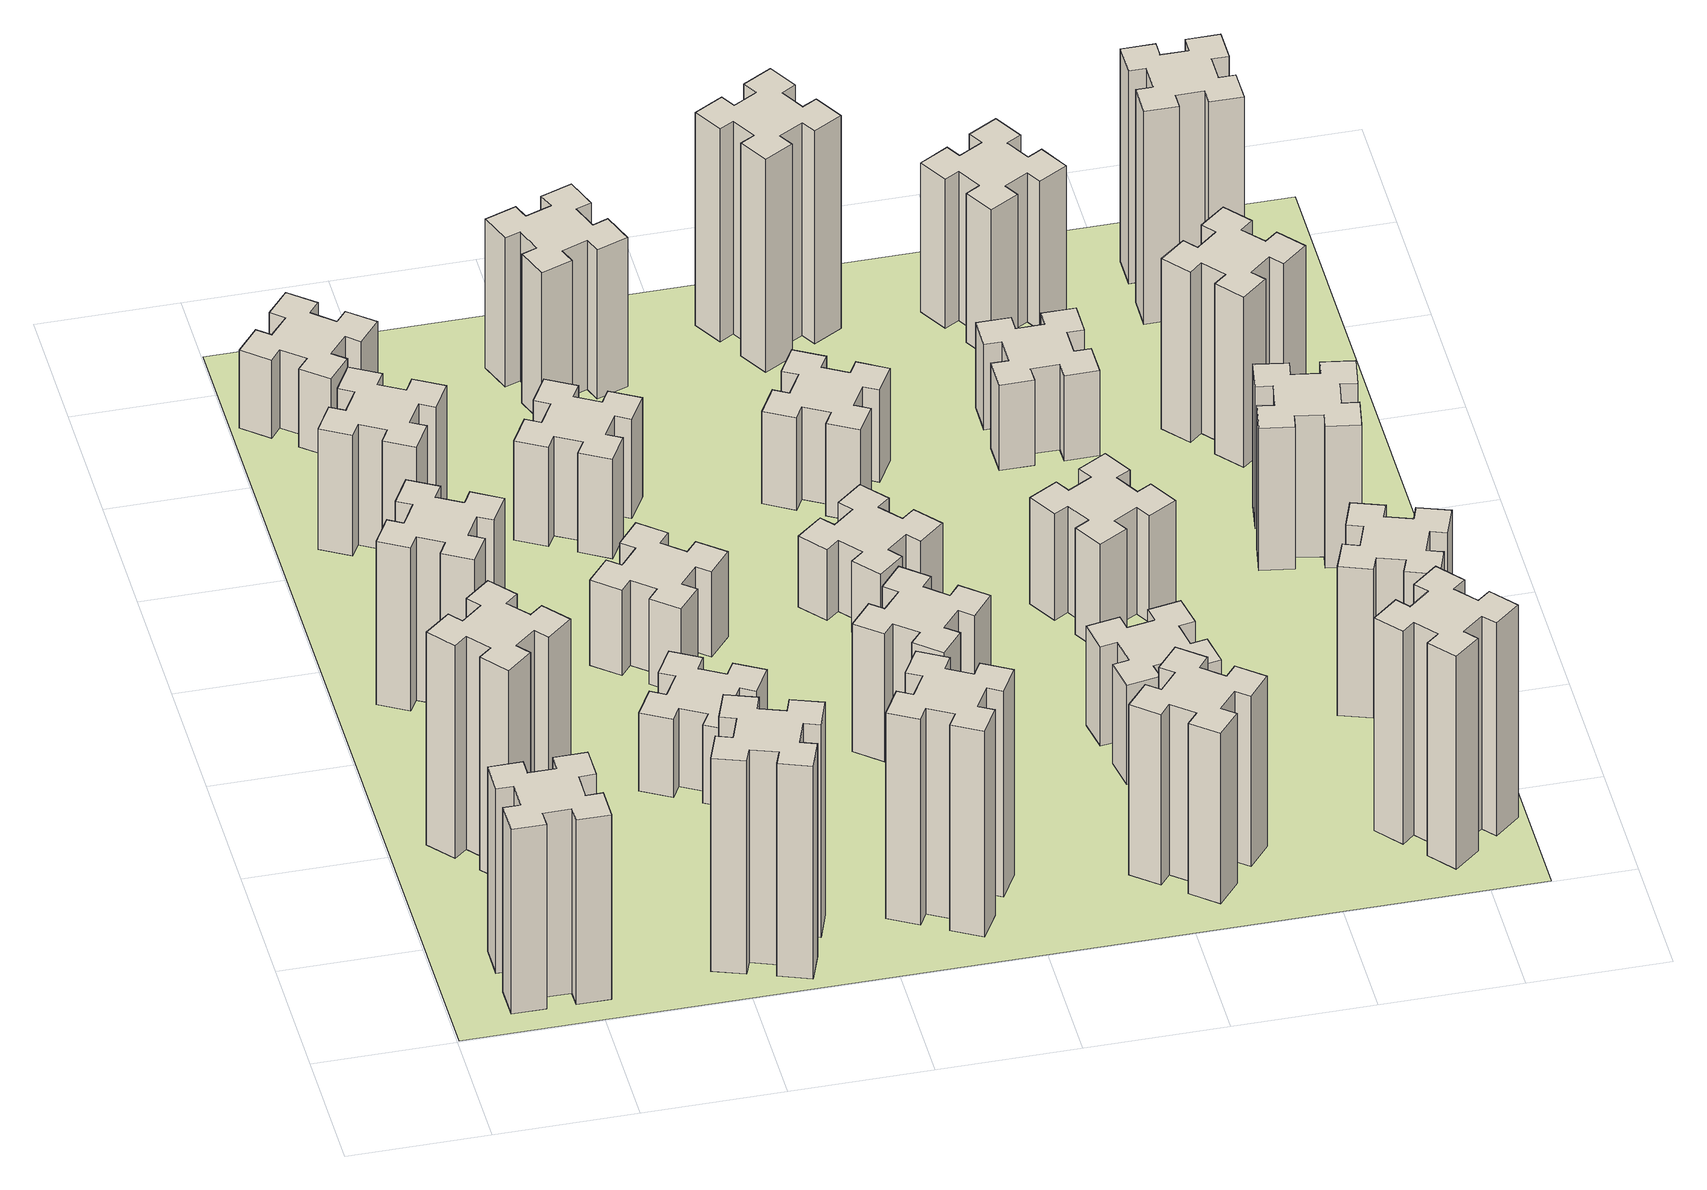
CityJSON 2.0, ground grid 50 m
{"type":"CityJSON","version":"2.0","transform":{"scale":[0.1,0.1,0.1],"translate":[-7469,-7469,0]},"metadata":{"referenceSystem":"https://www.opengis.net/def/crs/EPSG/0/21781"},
"CityObjects":{
"building1":{"type":"Building","attributes":{"class":"1000","function":"1000","usage":"1000","yearOfConstruction":2016,"roofType":"1000","measuredHeight":78,"storeysAboveGround":30,"storeysBelowGround":0},"geometry":[{"type":"Solid","lod":"1","boundaries":[[[[0,1,2,3,4,5,6,7,8,9,10,11,12,13,14,15,16,17,18,19]],[[17,16,20,21]],[[16,15,22,20]],[[15,14,23,22]],[[14,13,24,23]],[[13,12,25,24]],[[12,11,26,25]],[[11,10,27,26]],[[10,9,28,27]],[[9,8,29,28]],[[8,7,30,29]],[[7,6,31,30]],[[6,5,32,31]],[[5,4,33,32]],[[4,3,34,33]],[[3,2,35,34]],[[2,1,36,35]],[[1,0,37,36]],[[0,19,38,37]],[[19,18,39,38]],[[18,17,21,39]],[[24,25,26,27,28,29,30,31,32,33,34,35,36,37,38,39,21,20,22,23]]]]}]},
"building2":{"type":"Building","attributes":{"class":"1000","function":"1000","usage":"1000","yearOfConstruction":2016,"roofType":"1000","measuredHeight":90,"storeysAboveGround":30,"storeysBelowGround":0},"geometry":[{"type":"Solid","lod":"1","boundaries":[[[[40,41,42,43,44,45,46,47,48,49,50,51,52,53,54,55,56,57,58,59]],[[57,56,60,61]],[[56,55,62,60]],[[55,54,63,62]],[[54,53,64,63]],[[53,52,65,64]],[[52,51,66,65]],[[51,50,67,66]],[[50,49,68,67]],[[49,48,69,68]],[[48,47,70,69]],[[47,46,71,70]],[[46,45,72,71]],[[45,44,73,72]],[[44,43,74,73]],[[43,42,75,74]],[[42,41,76,75]],[[41,40,77,76]],[[40,59,78,77]],[[59,58,79,78]],[[58,57,61,79]],[[64,65,66,67,68,69,70,71,72,73,74,75,76,77,78,79,61,60,62,63]]]]}]},
"building3":{"type":"Building","attributes":{"class":"1000","function":"1000","usage":"1000","yearOfConstruction":2016,"roofType":"1000","measuredHeight":69,"storeysAboveGround":30,"storeysBelowGround":0},"geometry":[{"type":"Solid","lod":"1","boundaries":[[[[80,81,82,83,84,85,86,87,88,89,90,91,92,93,94,95,96,97,98,99]],[[97,96,100,101]],[[96,95,102,100]],[[95,94,103,102]],[[94,93,104,103]],[[93,92,105,104]],[[92,91,106,105]],[[91,90,107,106]],[[90,89,108,107]],[[89,88,109,108]],[[88,87,110,109]],[[87,86,111,110]],[[86,85,112,111]],[[85,84,113,112]],[[84,83,114,113]],[[83,82,115,114]],[[82,81,116,115]],[[81,80,117,116]],[[80,99,118,117]],[[99,98,119,118]],[[98,97,101,119]],[[104,105,106,107,108,109,110,111,112,113,114,115,116,117,118,119,101,100,102,103]]]]}]},
"building4":{"type":"Building","attributes":{"class":"1000","function":"1000","usage":"1000","yearOfConstruction":2016,"roofType":"1000","measuredHeight":51,"storeysAboveGround":30,"storeysBelowGround":0},"geometry":[{"type":"Solid","lod":"1","boundaries":[[[[120,121,122,123,124,125,126,127,128,129,130,131,132,133,134,135,136,137,138,139]],[[137,136,140,141]],[[136,135,142,140]],[[135,134,143,142]],[[134,133,144,143]],[[133,132,145,144]],[[132,131,146,145]],[[131,130,147,146]],[[130,129,148,147]],[[129,128,149,148]],[[128,127,150,149]],[[127,126,151,150]],[[126,125,152,151]],[[125,124,153,152]],[[124,123,154,153]],[[123,122,155,154]],[[122,121,156,155]],[[121,120,157,156]],[[120,139,158,157]],[[139,138,159,158]],[[138,137,141,159]],[[144,145,146,147,148,149,150,151,152,153,154,155,156,157,158,159,141,140,142,143]]]]}]},
"building5":{"type":"Building","attributes":{"class":"1000","function":"1000","usage":"1000","yearOfConstruction":2016,"roofType":"1000","measuredHeight":90,"storeysAboveGround":30,"storeysBelowGround":0},"geometry":[{"type":"Solid","lod":"1","boundaries":[[[[160,161,162,163,164,165,166,167,168,169,170,171,172,173,174,175,176,177,178,179]],[[177,176,180,181]],[[176,175,182,180]],[[175,174,183,182]],[[174,173,184,183]],[[173,172,185,184]],[[172,171,186,185]],[[171,170,187,186]],[[170,169,188,187]],[[169,168,189,188]],[[168,167,190,189]],[[167,166,191,190]],[[166,165,192,191]],[[165,164,193,192]],[[164,163,194,193]],[[163,162,195,194]],[[162,161,196,195]],[[161,160,197,196]],[[160,179,198,197]],[[179,178,199,198]],[[178,177,181,199]],[[184,185,186,187,188,189,190,191,192,193,194,195,196,197,198,199,181,180,182,183]]]]}]},
"building6":{"type":"Building","attributes":{"class":"1000","function":"1000","usage":"1000","yearOfConstruction":2016,"roofType":"1000","measuredHeight":33,"storeysAboveGround":30,"storeysBelowGround":0},"geometry":[{"type":"Solid","lod":"1","boundaries":[[[[200,201,202,203,204,205,206,207,208,209,210,211,212,213,214,215,216,217,218,219]],[[217,216,220,221]],[[216,215,222,220]],[[215,214,223,222]],[[214,213,224,223]],[[213,212,225,224]],[[212,211,226,225]],[[211,210,227,226]],[[210,209,228,227]],[[209,208,229,228]],[[208,207,230,229]],[[207,206,231,230]],[[206,205,232,231]],[[205,204,233,232]],[[204,203,234,233]],[[203,202,235,234]],[[202,201,236,235]],[[201,200,237,236]],[[200,219,238,237]],[[219,218,239,238]],[[218,217,221,239]],[[224,225,226,227,228,229,230,231,232,233,234,235,236,237,238,239,221,220,222,223]]]]}]},
"building7":{"type":"Building","attributes":{"class":"1000","function":"1000","usage":"1000","yearOfConstruction":2016,"roofType":"1000","measuredHeight":33,"storeysAboveGround":30,"storeysBelowGround":0},"geometry":[{"type":"Solid","lod":"1","boundaries":[[[[240,241,242,243,244,245,246,247,248,249,250,251,252,253,254,255,256,257,258,259]],[[257,256,260,261]],[[256,255,262,260]],[[255,254,263,262]],[[254,253,264,263]],[[253,252,265,264]],[[252,251,266,265]],[[251,250,267,266]],[[250,249,268,267]],[[249,248,269,268]],[[248,247,270,269]],[[247,246,271,270]],[[246,245,272,271]],[[245,244,273,272]],[[244,243,274,273]],[[243,242,275,274]],[[242,241,276,275]],[[241,240,277,276]],[[240,259,278,277]],[[259,258,279,278]],[[258,257,261,279]],[[264,265,266,267,268,269,270,271,272,273,274,275,276,277,278,279,261,260,262,263]]]]}]},
"building8":{"type":"Building","attributes":{"class":"1000","function":"1000","usage":"1000","yearOfConstruction":2016,"roofType":"1000","measuredHeight":36,"storeysAboveGround":30,"storeysBelowGround":0},"geometry":[{"type":"Solid","lod":"1","boundaries":[[[[280,281,282,283,284,285,286,287,288,289,290,291,292,293,294,295,296,297,298,299]],[[297,296,300,301]],[[296,295,302,300]],[[295,294,303,302]],[[294,293,304,303]],[[293,292,305,304]],[[292,291,306,305]],[[291,290,307,306]],[[290,289,308,307]],[[289,288,309,308]],[[288,287,310,309]],[[287,286,311,310]],[[286,285,312,311]],[[285,284,313,312]],[[284,283,314,313]],[[283,282,315,314]],[[282,281,316,315]],[[281,280,317,316]],[[280,299,318,317]],[[299,298,319,318]],[[298,297,301,319]],[[304,305,306,307,308,309,310,311,312,313,314,315,316,317,318,319,301,300,302,303]]]]}]},
"building9":{"type":"Building","attributes":{"class":"1000","function":"1000","usage":"1000","yearOfConstruction":2016,"roofType":"1000","measuredHeight":42,"storeysAboveGround":30,"storeysBelowGround":0},"geometry":[{"type":"Solid","lod":"1","boundaries":[[[[320,321,322,323,324,325,326,327,328,329,330,331,332,333,334,335,336,337,338,339]],[[337,336,340,341]],[[336,335,342,340]],[[335,334,343,342]],[[334,333,344,343]],[[333,332,345,344]],[[332,331,346,345]],[[331,330,347,346]],[[330,329,348,347]],[[329,328,349,348]],[[328,327,350,349]],[[327,326,351,350]],[[326,325,352,351]],[[325,324,353,352]],[[324,323,354,353]],[[323,322,355,354]],[[322,321,356,355]],[[321,320,357,356]],[[320,339,358,357]],[[339,338,359,358]],[[338,337,341,359]],[[344,345,346,347,348,349,350,351,352,353,354,355,356,357,358,359,341,340,342,343]]]]}]},
"building10":{"type":"Building","attributes":{"class":"1000","function":"1000","usage":"1000","yearOfConstruction":2016,"roofType":"1000","measuredHeight":87,"storeysAboveGround":30,"storeysBelowGround":0},"geometry":[{"type":"Solid","lod":"1","boundaries":[[[[360,361,362,363,364,365,366,367,368,369,370,371,372,373,374,375,376,377,378,379]],[[377,376,380,381]],[[376,375,382,380]],[[375,374,383,382]],[[374,373,384,383]],[[373,372,385,384]],[[372,371,386,385]],[[371,370,387,386]],[[370,369,388,387]],[[369,368,389,388]],[[368,367,390,389]],[[367,366,391,390]],[[366,365,392,391]],[[365,364,393,392]],[[364,363,394,393]],[[363,362,395,394]],[[362,361,396,395]],[[361,360,397,396]],[[360,379,398,397]],[[379,378,399,398]],[[378,377,381,399]],[[384,385,386,387,388,389,390,391,392,393,394,395,396,397,398,399,381,380,382,383]]]]}]},
"building11":{"type":"Building","attributes":{"class":"1000","function":"1000","usage":"1000","yearOfConstruction":2016,"roofType":"1000","measuredHeight":63,"storeysAboveGround":30,"storeysBelowGround":0},"geometry":[{"type":"Solid","lod":"1","boundaries":[[[[400,401,402,403,404,405,406,407,408,409,410,411,412,413,414,415,416,417,418,419]],[[417,416,420,421]],[[416,415,422,420]],[[415,414,423,422]],[[414,413,424,423]],[[413,412,425,424]],[[412,411,426,425]],[[411,410,427,426]],[[410,409,428,427]],[[409,408,429,428]],[[408,407,430,429]],[[407,406,431,430]],[[406,405,432,431]],[[405,404,433,432]],[[404,403,434,433]],[[403,402,435,434]],[[402,401,436,435]],[[401,400,437,436]],[[400,419,438,437]],[[419,418,439,438]],[[418,417,421,439]],[[424,425,426,427,428,429,430,431,432,433,434,435,436,437,438,439,421,420,422,423]]]]}]},
"building12":{"type":"Building","attributes":{"class":"1000","function":"1000","usage":"1000","yearOfConstruction":2016,"roofType":"1000","measuredHeight":54,"storeysAboveGround":30,"storeysBelowGround":0},"geometry":[{"type":"Solid","lod":"1","boundaries":[[[[440,441,442,443,444,445,446,447,448,449,450,451,452,453,454,455,456,457,458,459]],[[457,456,460,461]],[[456,455,462,460]],[[455,454,463,462]],[[454,453,464,463]],[[453,452,465,464]],[[452,451,466,465]],[[451,450,467,466]],[[450,449,468,467]],[[449,448,469,468]],[[448,447,470,469]],[[447,446,471,470]],[[446,445,472,471]],[[445,444,473,472]],[[444,443,474,473]],[[443,442,475,474]],[[442,441,476,475]],[[441,440,477,476]],[[440,459,478,477]],[[459,458,479,478]],[[458,457,461,479]],[[464,465,466,467,468,469,470,471,472,473,474,475,476,477,478,479,461,460,462,463]]]]}]},
"building13":{"type":"Building","attributes":{"class":"1000","function":"1000","usage":"1000","yearOfConstruction":2016,"roofType":"1000","measuredHeight":30,"storeysAboveGround":30,"storeysBelowGround":0},"geometry":[{"type":"Solid","lod":"1","boundaries":[[[[480,481,482,483,484,485,486,487,488,489,490,491,492,493,494,495,496,497,498,499]],[[497,496,500,501]],[[496,495,502,500]],[[495,494,503,502]],[[494,493,504,503]],[[493,492,505,504]],[[492,491,506,505]],[[491,490,507,506]],[[490,489,508,507]],[[489,488,509,508]],[[488,487,510,509]],[[487,486,511,510]],[[486,485,512,511]],[[485,484,513,512]],[[484,483,514,513]],[[483,482,515,514]],[[482,481,516,515]],[[481,480,517,516]],[[480,499,518,517]],[[499,498,519,518]],[[498,497,501,519]],[[504,505,506,507,508,509,510,511,512,513,514,515,516,517,518,519,501,500,502,503]]]]}]},
"building14":{"type":"Building","attributes":{"class":"1000","function":"1000","usage":"1000","yearOfConstruction":2016,"roofType":"1000","measuredHeight":39,"storeysAboveGround":30,"storeysBelowGround":0},"geometry":[{"type":"Solid","lod":"1","boundaries":[[[[520,521,522,523,524,525,526,527,528,529,530,531,532,533,534,535,536,537,538,539]],[[537,536,540,541]],[[536,535,542,540]],[[535,534,543,542]],[[534,533,544,543]],[[533,532,545,544]],[[532,531,546,545]],[[531,530,547,546]],[[530,529,548,547]],[[529,528,549,548]],[[528,527,550,549]],[[527,526,551,550]],[[526,525,552,551]],[[525,524,553,552]],[[524,523,554,553]],[[523,522,555,554]],[[522,521,556,555]],[[521,520,557,556]],[[520,539,558,557]],[[539,538,559,558]],[[538,537,541,559]],[[544,545,546,547,548,549,550,551,552,553,554,555,556,557,558,559,541,540,542,543]]]]}]},
"building15":{"type":"Building","attributes":{"class":"1000","function":"1000","usage":"1000","yearOfConstruction":2016,"roofType":"1000","measuredHeight":72,"storeysAboveGround":30,"storeysBelowGround":0},"geometry":[{"type":"Solid","lod":"1","boundaries":[[[[560,561,562,563,564,565,566,567,568,569,570,571,572,573,574,575,576,577,578,579]],[[577,576,580,581]],[[576,575,582,580]],[[575,574,583,582]],[[574,573,584,583]],[[573,572,585,584]],[[572,571,586,585]],[[571,570,587,586]],[[570,569,588,587]],[[569,568,589,588]],[[568,567,590,589]],[[567,566,591,590]],[[566,565,592,591]],[[565,564,593,592]],[[564,563,594,593]],[[563,562,595,594]],[[562,561,596,595]],[[561,560,597,596]],[[560,579,598,597]],[[579,578,599,598]],[[578,577,581,599]],[[584,585,586,587,588,589,590,591,592,593,594,595,596,597,598,599,581,580,582,583]]]]}]},
"building16":{"type":"Building","attributes":{"class":"1000","function":"1000","usage":"1000","yearOfConstruction":2016,"roofType":"1000","measuredHeight":90,"storeysAboveGround":30,"storeysBelowGround":0},"geometry":[{"type":"Solid","lod":"1","boundaries":[[[[600,601,602,603,604,605,606,607,608,609,610,611,612,613,614,615,616,617,618,619]],[[617,616,620,621]],[[616,615,622,620]],[[615,614,623,622]],[[614,613,624,623]],[[613,612,625,624]],[[612,611,626,625]],[[611,610,627,626]],[[610,609,628,627]],[[609,608,629,628]],[[608,607,630,629]],[[607,606,631,630]],[[606,605,632,631]],[[605,604,633,632]],[[604,603,634,633]],[[603,602,635,634]],[[602,601,636,635]],[[601,600,637,636]],[[600,619,638,637]],[[619,618,639,638]],[[618,617,621,639]],[[624,625,626,627,628,629,630,631,632,633,634,635,636,637,638,639,621,620,622,623]]]]}]},
"building17":{"type":"Building","attributes":{"class":"1000","function":"1000","usage":"1000","yearOfConstruction":2016,"roofType":"1000","measuredHeight":42,"storeysAboveGround":30,"storeysBelowGround":0},"geometry":[{"type":"Solid","lod":"1","boundaries":[[[[640,641,642,643,644,645,646,647,648,649,650,651,652,653,654,655,656,657,658,659]],[[657,656,660,661]],[[656,655,662,660]],[[655,654,663,662]],[[654,653,664,663]],[[653,652,665,664]],[[652,651,666,665]],[[651,650,667,666]],[[650,649,668,667]],[[649,648,669,668]],[[648,647,670,669]],[[647,646,671,670]],[[646,645,672,671]],[[645,644,673,672]],[[644,643,674,673]],[[643,642,675,674]],[[642,641,676,675]],[[641,640,677,676]],[[640,659,678,677]],[[659,658,679,678]],[[658,657,661,679]],[[664,665,666,667,668,669,670,671,672,673,674,675,676,677,678,679,661,660,662,663]]]]}]},
"building18":{"type":"Building","attributes":{"class":"1000","function":"1000","usage":"1000","yearOfConstruction":2016,"roofType":"1000","measuredHeight":45,"storeysAboveGround":30,"storeysBelowGround":0},"geometry":[{"type":"Solid","lod":"1","boundaries":[[[[680,681,682,683,684,685,686,687,688,689,690,691,692,693,694,695,696,697,698,699]],[[697,696,700,701]],[[696,695,702,700]],[[695,694,703,702]],[[694,693,704,703]],[[693,692,705,704]],[[692,691,706,705]],[[691,690,707,706]],[[690,689,708,707]],[[689,688,709,708]],[[688,687,710,709]],[[687,686,711,710]],[[686,685,712,711]],[[685,684,713,712]],[[684,683,714,713]],[[683,682,715,714]],[[682,681,716,715]],[[681,680,717,716]],[[680,699,718,717]],[[699,698,719,718]],[[698,697,701,719]],[[704,705,706,707,708,709,710,711,712,713,714,715,716,717,718,719,701,700,702,703]]]]}]},
"building19":{"type":"Building","attributes":{"class":"1000","function":"1000","usage":"1000","yearOfConstruction":2016,"roofType":"1000","measuredHeight":36,"storeysAboveGround":30,"storeysBelowGround":0},"geometry":[{"type":"Solid","lod":"1","boundaries":[[[[720,721,722,723,724,725,726,727,728,729,730,731,732,733,734,735,736,737,738,739]],[[737,736,740,741]],[[736,735,742,740]],[[735,734,743,742]],[[734,733,744,743]],[[733,732,745,744]],[[732,731,746,745]],[[731,730,747,746]],[[730,729,748,747]],[[729,728,749,748]],[[728,727,750,749]],[[727,726,751,750]],[[726,725,752,751]],[[725,724,753,752]],[[724,723,754,753]],[[723,722,755,754]],[[722,721,756,755]],[[721,720,757,756]],[[720,739,758,757]],[[739,738,759,758]],[[738,737,741,759]],[[744,745,746,747,748,749,750,751,752,753,754,755,756,757,758,759,741,740,742,743]]]]}]},
"building20":{"type":"Building","attributes":{"class":"1000","function":"1000","usage":"1000","yearOfConstruction":2016,"roofType":"1000","measuredHeight":90,"storeysAboveGround":30,"storeysBelowGround":0},"geometry":[{"type":"Solid","lod":"1","boundaries":[[[[760,761,762,763,764,765,766,767,768,769,770,771,772,773,774,775,776,777,778,779]],[[777,776,780,781]],[[776,775,782,780]],[[775,774,783,782]],[[774,773,784,783]],[[773,772,785,784]],[[772,771,786,785]],[[771,770,787,786]],[[770,769,788,787]],[[769,768,789,788]],[[768,767,790,789]],[[767,766,791,790]],[[766,765,792,791]],[[765,764,793,792]],[[764,763,794,793]],[[763,762,795,794]],[[762,761,796,795]],[[761,760,797,796]],[[760,779,798,797]],[[779,778,799,798]],[[778,777,781,799]],[[784,785,786,787,788,789,790,791,792,793,794,795,796,797,798,799,781,780,782,783]]]]}]},
"building21":{"type":"Building","attributes":{"class":"1000","function":"1000","usage":"1000","yearOfConstruction":2016,"roofType":"1000","measuredHeight":63,"storeysAboveGround":30,"storeysBelowGround":0},"geometry":[{"type":"Solid","lod":"1","boundaries":[[[[800,801,802,803,804,805,806,807,808,809,810,811,812,813,814,815,816,817,818,819]],[[817,816,820,821]],[[816,815,822,820]],[[815,814,823,822]],[[814,813,824,823]],[[813,812,825,824]],[[812,811,826,825]],[[811,810,827,826]],[[810,809,828,827]],[[809,808,829,828]],[[808,807,830,829]],[[807,806,831,830]],[[806,805,832,831]],[[805,804,833,832]],[[804,803,834,833]],[[803,802,835,834]],[[802,801,836,835]],[[801,800,837,836]],[[800,819,838,837]],[[819,818,839,838]],[[818,817,821,839]],[[824,825,826,827,828,829,830,831,832,833,834,835,836,837,838,839,821,820,822,823]]]]}]},
"building22":{"type":"Building","attributes":{"class":"1000","function":"1000","usage":"1000","yearOfConstruction":2016,"roofType":"1000","measuredHeight":63,"storeysAboveGround":30,"storeysBelowGround":0},"geometry":[{"type":"Solid","lod":"1","boundaries":[[[[840,841,842,843,844,845,846,847,848,849,850,851,852,853,854,855,856,857,858,859]],[[857,856,860,861]],[[856,855,862,860]],[[855,854,863,862]],[[854,853,864,863]],[[853,852,865,864]],[[852,851,866,865]],[[851,850,867,866]],[[850,849,868,867]],[[849,848,869,868]],[[848,847,870,869]],[[847,846,871,870]],[[846,845,872,871]],[[845,844,873,872]],[[844,843,874,873]],[[843,842,875,874]],[[842,841,876,875]],[[841,840,877,876]],[[840,859,878,877]],[[859,858,879,878]],[[858,857,861,879]],[[864,865,866,867,868,869,870,871,872,873,874,875,876,877,878,879,861,860,862,863]]]]}]},
"building23":{"type":"Building","attributes":{"class":"1000","function":"1000","usage":"1000","yearOfConstruction":2016,"roofType":"1000","measuredHeight":60,"storeysAboveGround":30,"storeysBelowGround":0},"geometry":[{"type":"Solid","lod":"1","boundaries":[[[[880,881,882,883,884,885,886,887,888,889,890,891,892,893,894,895,896,897,898,899]],[[897,896,900,901]],[[896,895,902,900]],[[895,894,903,902]],[[894,893,904,903]],[[893,892,905,904]],[[892,891,906,905]],[[891,890,907,906]],[[890,889,908,907]],[[889,888,909,908]],[[888,887,910,909]],[[887,886,911,910]],[[886,885,912,911]],[[885,884,913,912]],[[884,883,914,913]],[[883,882,915,914]],[[882,881,916,915]],[[881,880,917,916]],[[880,899,918,917]],[[899,898,919,918]],[[898,897,901,919]],[[904,905,906,907,908,909,910,911,912,913,914,915,916,917,918,919,901,900,902,903]]]]}]},
"building24":{"type":"Building","attributes":{"class":"1000","function":"1000","usage":"1000","yearOfConstruction":2016,"roofType":"1000","measuredHeight":72,"storeysAboveGround":30,"storeysBelowGround":0},"geometry":[{"type":"Solid","lod":"1","boundaries":[[[[920,921,922,923,924,925,926,927,928,929,930,931,932,933,934,935,936,937,938,939]],[[937,936,940,941]],[[936,935,942,940]],[[935,934,943,942]],[[934,933,944,943]],[[933,932,945,944]],[[932,931,946,945]],[[931,930,947,946]],[[930,929,948,947]],[[929,928,949,948]],[[928,927,950,949]],[[927,926,951,950]],[[926,925,952,951]],[[925,924,953,952]],[[924,923,954,953]],[[923,922,955,954]],[[922,921,956,955]],[[921,920,957,956]],[[920,939,958,957]],[[939,938,959,958]],[[938,937,941,959]],[[944,945,946,947,948,949,950,951,952,953,954,955,956,957,958,959,941,940,942,943]]]]}]},
"building25":{"type":"Building","attributes":{"class":"1000","function":"1000","usage":"1000","yearOfConstruction":2016,"roofType":"1000","measuredHeight":90,"storeysAboveGround":30,"storeysBelowGround":0},"geometry":[{"type":"Solid","lod":"1","boundaries":[[[[960,961,962,963,964,965,966,967,968,969,970,971,972,973,974,975,976,977,978,979]],[[977,976,980,981]],[[976,975,982,980]],[[975,974,983,982]],[[974,973,984,983]],[[973,972,985,984]],[[972,971,986,985]],[[971,970,987,986]],[[970,969,988,987]],[[969,968,989,988]],[[968,967,990,989]],[[967,966,991,990]],[[966,965,992,991]],[[965,964,993,992]],[[964,963,994,993]],[[963,962,995,994]],[[962,961,996,995]],[[961,960,997,996]],[[960,979,998,997]],[[979,978,999,998]],[[978,977,981,999]],[[984,985,986,987,988,989,990,991,992,993,994,995,996,997,998,999,981,980,982,983]]]]}]},
"landuse1":{"type":"LandUse","attributes":{"name":"plot1","function":"1010"},"geometry":[{"type":"MultiSurface","lod":"1","boundaries":[[[1000,1001,1002,1003]]]}]}
},
"vertices":[
[265,325,0],[265,225,0],[205,225,0],[205,105,0],[325,105,0],[325,165,0],[425,165,0],[425,105,0],[545,105,0],[545,225,0],[485,225,0],[485,325,0],[545,325,0],[545,445,0],[425,445,0],[425,385,0],[325,385,0],[325,445,0],[205,445,0],[205,325,0],[325,385,780],[325,445,780],[425,385,780],[425,445,780],[545,445,780],[545,325,780],[485,325,780],[485,225,780],[545,225,780],[545,105,780],[425,105,780],[425,165,780],[325,165,780],[325,105,780],[205,105,780],[205,225,780],[265,225,780],[265,325,780],[205,325,780],[205,445,780],
[492,1048,0],[427,1124,0],[473,1163,0],[396,1255,0],[304,1178,0],[343,1132,0],[266,1067,0],[228,1113,0],[136,1036,0],[213,944,0],[259,983,0],[323,906,0],[277,868,0],[354,776,0],[446,853,0],[408,899,0],[484,963,0],[523,917,0],[615,994,0],[538,1086,0],[484,963,900],[523,917,900],[408,899,900],[446,853,900],[354,776,900],[277,868,900],[323,906,900],[259,983,900],[213,944,900],[136,1036,900],[228,1113,900],[266,1067,900],[343,1132,900],[304,1178,900],[396,1255,900],[473,1163,900],[427,1124,900],[492,1048,900],[538,1086,900],[615,994,900],
[474,1926,0],[387,1976,0],[417,2028,0],[313,2088,0],[253,1984,0],[305,1954,0],[255,1867,0],[203,1897,0],[143,1793,0],[247,1733,0],[277,1785,0],[364,1735,0],[334,1683,0],[438,1623,0],[498,1727,0],[446,1757,0],[496,1844,0],[548,1814,0],[608,1918,0],[504,1978,0],[496,1844,690],[548,1814,690],[446,1757,690],[498,1727,690],[438,1623,690],[334,1683,690],[364,1735,690],[277,1785,690],[247,1733,690],[143,1793,690],[203,1897,690],[255,1867,690],[305,1954,690],[253,1984,690],[313,2088,690],[417,2028,690],[387,1976,690],[474,1926,690],[504,1978,690],[608,1918,690],
[446,2597,0],[496,2684,0],[548,2654,0],[608,2758,0],[504,2818,0],[474,2766,0],[387,2816,0],[417,2868,0],[313,2928,0],[253,2824,0],[305,2794,0],[255,2707,0],[203,2737,0],[143,2633,0],[247,2573,0],[277,2625,0],[364,2575,0],[334,2523,0],[438,2463,0],[498,2567,0],[364,2575,510],[334,2523,510],[277,2625,510],[247,2573,510],[143,2633,510],[203,2737,510],[255,2707,510],[305,2794,510],[253,2824,510],[313,2928,510],[417,2868,510],[387,2816,510],[474,2766,510],[504,2818,510],[608,2758,510],[548,2654,510],[496,2684,510],[446,2597,510],[498,2567,510],[438,2463,510],
[1029,360,0],[995,266,0],[939,287,0],[897,174,0],[1010,133,0],[1031,189,0],[1125,155,0],[1104,99,0],[1217,57,0],[1258,170,0],[1202,191,0],[1236,285,0],[1292,264,0],[1333,377,0],[1220,418,0],[1200,362,0],[1106,396,0],[1127,452,0],[1014,493,0],[973,380,0],[1106,396,900],[1127,452,900],[1200,362,900],[1220,418,900],[1333,377,900],[1292,264,900],[1236,285,900],[1202,191,900],[1258,170,900],[1217,57,900],[1104,99,900],[1125,155,900],[1031,189,900],[1010,133,900],[897,174,900],[939,287,900],[995,266,900],[1029,360,900],[973,380,900],[1014,493,900],
[384,3387,0],[308,3452,0],[346,3498,0],[254,3575,0],[177,3483,0],[223,3444,0],[159,3368,0],[113,3406,0],[36,3314,0],[128,3237,0],[166,3283,0],[243,3219,0],[204,3173,0],[296,3096,0],[373,3188,0],[327,3226,0],[392,3303,0],[438,3264,0],[515,3356,0],[423,3433,0],[392,3303,330],[438,3264,330],[327,3226,330],[373,3188,330],[296,3096,330],[204,3173,330],[243,3219,330],[166,3283,330],[128,3237,330],[36,3314,330],[113,3406,330],[159,3368,330],[223,3444,330],[177,3483,330],[254,3575,330],[346,3498,330],[308,3452,330],[384,3387,330],[423,3433,330],[515,3356,330],
[1186,1117,0],[1236,1204,0],[1288,1174,0],[1348,1278,0],[1244,1338,0],[1214,1286,0],[1127,1336,0],[1157,1388,0],[1053,1448,0],[993,1344,0],[1045,1314,0],[995,1227,0],[943,1257,0],[883,1153,0],[987,1093,0],[1017,1145,0],[1104,1095,0],[1074,1043,0],[1178,983,0],[1238,1087,0],[1104,1095,330],[1074,1043,330],[1017,1145,330],[987,1093,330],[883,1153,330],[943,1257,330],[995,1227,330],[1045,1314,330],[993,1344,330],[1053,1448,330],[1157,1388,330],[1127,1336,330],[1214,1286,330],[1244,1338,330],[1348,1278,330],[1288,1174,330],[1236,1204,330],[1186,1117,330],[1238,1087,330],[1178,983,330],
[1063,1964,0],[999,1888,0],[953,1926,0],[876,1834,0],[968,1757,0],[1006,1803,0],[1083,1739,0],[1044,1693,0],[1136,1616,0],[1213,1708,0],[1167,1746,0],[1232,1823,0],[1278,1784,0],[1355,1876,0],[1263,1953,0],[1224,1907,0],[1148,1972,0],[1186,2018,0],[1094,2095,0],[1017,2003,0],[1148,1972,360],[1186,2018,360],[1224,1907,360],[1263,1953,360],[1355,1876,360],[1278,1784,360],[1232,1823,360],[1167,1746,360],[1213,1708,360],[1136,1616,360],[1044,1693,360],[1083,1739,360],[1006,1803,360],[968,1757,360],[876,1834,360],[953,1926,360],[999,1888,360],[1063,1964,360],[1017,2003,360],[1094,2095,360],
[1114,2666,0],[1027,2716,0],[1057,2768,0],[953,2828,0],[893,2724,0],[945,2694,0],[895,2607,0],[843,2637,0],[783,2533,0],[887,2473,0],[917,2525,0],[1004,2475,0],[974,2423,0],[1078,2363,0],[1138,2467,0],[1086,2497,0],[1136,2584,0],[1188,2554,0],[1248,2658,0],[1144,2718,0],[1136,2584,420],[1188,2554,420],[1086,2497,420],[1138,2467,420],[1078,2363,420],[974,2423,420],[1004,2475,420],[917,2525,420],[887,2473,420],[783,2533,420],[843,2637,420],[895,2607,420],[945,2694,420],[893,2724,420],[953,2828,420],[1057,2768,420],[1027,2716,420],[1114,2666,420],[1144,2718,420],[1248,2658,420],
[1657,305,0],[1744,255,0],[1714,203,0],[1818,143,0],[1878,247,0],[1826,277,0],[1876,364,0],[1928,334,0],[1988,438,0],[1884,498,0],[1854,446,0],[1767,496,0],[1797,548,0],[1693,608,0],[1633,504,0],[1685,474,0],[1635,387,0],[1583,417,0],[1523,313,0],[1627,253,0],[1635,387,870],[1583,417,870],[1685,474,870],[1633,504,870],[1693,608,870],[1797,548,870],[1767,496,870],[1854,446,870],[1884,498,870],[1988,438,870],[1928,334,870],[1876,364,870],[1826,277,870],[1878,247,870],[1818,143,870],[1714,203,870],[1744,255,870],[1657,305,870],[1627,253,870],[1523,313,870],
[1125,3456,0],[1031,3422,0],[1010,3478,0],[897,3437,0],[939,3324,0],[995,3345,0],[1029,3251,0],[973,3230,0],[1014,3117,0],[1127,3159,0],[1106,3215,0],[1200,3249,0],[1220,3193,0],[1333,3234,0],[1292,3347,0],[1236,3326,0],[1202,3420,0],[1258,3440,0],[1217,3553,0],[1104,3512,0],[1202,3420,630],[1258,3440,630],[1236,3326,630],[1292,3347,630],[1333,3234,630],[1220,3193,630],[1200,3249,630],[1106,3215,630],[1127,3159,630],[1014,3117,630],[973,3230,630],[1029,3251,630],[995,3345,630],[939,3324,630],[897,3437,630],[1010,3478,630],[1031,3422,630],[1125,3456,630],[1104,3512,630],[1217,3553,630],
[1746,1163,0],[1823,1099,0],[1784,1053,0],[1876,976,0],[1953,1068,0],[1907,1106,0],[1972,1183,0],[2018,1144,0],[2095,1236,0],[2003,1313,0],[1964,1267,0],[1888,1332,0],[1926,1378,0],[1834,1455,0],[1757,1363,0],[1803,1324,0],[1739,1248,0],[1693,1286,0],[1616,1194,0],[1708,1117,0],[1739,1248,540],[1693,1286,540],[1803,1324,540],[1757,1363,540],[1834,1455,540],[1926,1378,540],[1888,1332,540],[1964,1267,540],[2003,1313,540],[2095,1236,540],[2018,1144,540],[1972,1183,540],[1907,1106,540],[1953,1068,540],[1876,976,540],[1784,1053,540],[1823,1099,540],[1746,1163,540],[1708,1117,540],[1616,1194,540],
[1972,1988,0],[1907,2064,0],[1953,2103,0],[1876,2195,0],[1784,2118,0],[1823,2072,0],[1746,2007,0],[1708,2053,0],[1616,1976,0],[1693,1884,0],[1739,1923,0],[1803,1846,0],[1757,1808,0],[1834,1716,0],[1926,1793,0],[1888,1839,0],[1964,1903,0],[2003,1857,0],[2095,1934,0],[2018,2026,0],[1964,1903,300],[2003,1857,300],[1888,1839,300],[1926,1793,300],[1834,1716,300],[1757,1808,300],[1803,1846,300],[1739,1923,300],[1693,1884,300],[1616,1976,300],[1708,2053,300],[1746,2007,300],[1823,2072,300],[1784,2118,300],[1876,2195,300],[1953,2103,300],[1907,2064,300],[1972,1988,300],[2018,2026,300],[2095,1934,300],
[1926,2497,0],[1976,2584,0],[2028,2554,0],[2088,2658,0],[1984,2718,0],[1954,2666,0],[1867,2716,0],[1897,2768,0],[1793,2828,0],[1733,2724,0],[1785,2694,0],[1735,2607,0],[1683,2637,0],[1623,2533,0],[1727,2473,0],[1757,2525,0],[1844,2475,0],[1814,2423,0],[1918,2363,0],[1978,2467,0],[1844,2475,390],[1814,2423,390],[1757,2525,390],[1727,2473,390],[1623,2533,390],[1683,2637,390],[1735,2607,390],[1785,2694,390],[1733,2724,390],[1793,2828,390],[1897,2768,390],[1867,2716,390],[1954,2666,390],[1984,2718,390],[2088,2658,390],[2028,2554,390],[1976,2584,390],[1926,2497,390],[1978,2467,390],[1918,2363,390],
[2486,323,0],[2563,259,0],[2524,213,0],[2616,136,0],[2693,228,0],[2647,266,0],[2712,343,0],[2758,304,0],[2835,396,0],[2743,473,0],[2704,427,0],[2628,492,0],[2666,538,0],[2574,615,0],[2497,523,0],[2543,484,0],[2479,408,0],[2433,446,0],[2356,354,0],[2448,277,0],[2479,408,720],[2433,446,720],[2543,484,720],[2497,523,720],[2574,615,720],[2666,538,720],[2628,492,720],[2704,427,720],[2743,473,720],[2835,396,720],[2758,304,720],[2712,343,720],[2647,266,720],[2693,228,720],[2616,136,720],[2524,213,720],[2563,259,720],[2486,323,720],[2448,277,720],[2356,354,720],
[1844,3556,0],[1757,3506,0],[1727,3558,0],[1623,3498,0],[1683,3394,0],[1735,3424,0],[1785,3337,0],[1733,3307,0],[1793,3203,0],[1897,3263,0],[1867,3315,0],[1954,3365,0],[1984,3313,0],[2088,3373,0],[2028,3477,0],[1976,3447,0],[1926,3534,0],[1978,3564,0],[1918,3668,0],[1814,3608,0],[1926,3534,900],[1978,3564,900],[1976,3447,900],[2028,3477,900],[2088,3373,900],[1984,3313,900],[1954,3365,900],[1867,3315,900],[1897,3263,900],[1793,3203,900],[1733,3307,900],[1785,3337,900],[1735,3424,900],[1683,3394,900],[1623,3498,900],[1727,3558,900],[1757,3506,900],[1844,3556,900],[1814,3608,900],[1918,3668,900],
[2625,1132,0],[2527,1115,0],[2517,1174,0],[2398,1153,0],[2419,1035,0],[2478,1045,0],[2496,947,0],[2437,937,0],[2457,818,0],[2576,839,0],[2565,898,0],[2664,916,0],[2674,857,0],[2792,877,0],[2771,996,0],[2712,985,0],[2695,1084,0],[2754,1094,0],[2733,1212,0],[2615,1191,0],[2695,1084,420],[2754,1094,420],[2712,985,420],[2771,996,420],[2792,877,420],[2674,857,420],[2664,916,420],[2565,898,420],[2576,839,420],[2457,818,420],[2437,937,420],[2496,947,420],[2478,1045,420],[2419,1035,420],[2398,1153,420],[2517,1174,420],[2527,1115,420],[2625,1132,420],[2615,1191,420],[2733,1212,420],
[2475,1744,0],[2525,1657,0],[2473,1627,0],[2533,1523,0],[2637,1583,0],[2607,1635,0],[2694,1685,0],[2724,1633,0],[2828,1693,0],[2768,1797,0],[2716,1767,0],[2666,1854,0],[2718,1884,0],[2658,1988,0],[2554,1928,0],[2584,1876,0],[2497,1826,0],[2467,1878,0],[2363,1818,0],[2423,1714,0],[2497,1826,450],[2467,1878,450],[2584,1876,450],[2554,1928,450],[2658,1988,450],[2718,1884,450],[2666,1854,450],[2716,1767,450],[2768,1797,450],[2828,1693,450],[2724,1633,450],[2694,1685,450],[2607,1635,450],[2637,1583,450],[2533,1523,450],[2473,1627,450],[2525,1657,450],[2475,1744,450],[2423,1714,450],[2363,1818,450],
[2645,2805,0],[2545,2805,0],[2545,2865,0],[2425,2865,0],[2425,2745,0],[2485,2745,0],[2485,2645,0],[2425,2645,0],[2425,2525,0],[2545,2525,0],[2545,2585,0],[2645,2585,0],[2645,2525,0],[2765,2525,0],[2765,2645,0],[2705,2645,0],[2705,2745,0],[2765,2745,0],[2765,2865,0],[2645,2865,0],[2705,2745,360],[2765,2745,360],[2705,2645,360],[2765,2645,360],[2765,2525,360],[2645,2525,360],[2645,2585,360],[2545,2585,360],[2545,2525,360],[2425,2525,360],[2425,2645,360],[2485,2645,360],[2485,2745,360],[2425,2745,360],[2425,2865,360],[2545,2865,360],[2545,2805,360],[2645,2805,360],[2645,2865,360],[2765,2865,360],
[3468,259,0],[3544,323,0],[3583,277,0],[3675,354,0],[3598,446,0],[3552,408,0],[3487,484,0],[3533,523,0],[3456,615,0],[3364,538,0],[3403,492,0],[3326,427,0],[3288,473,0],[3196,396,0],[3273,304,0],[3319,343,0],[3383,266,0],[3337,228,0],[3414,136,0],[3506,213,0],[3383,266,900],[3337,228,900],[3319,343,900],[3273,304,900],[3196,396,900],[3288,473,900],[3326,427,900],[3403,492,900],[3364,538,900],[3456,615,900],[3533,523,900],[3487,484,900],[3552,408,900],[3598,446,900],[3675,354,900],[3583,277,900],[3544,323,900],[3468,259,900],[3506,213,900],[3414,136,900],
[2716,3347,0],[2666,3434,0],[2718,3464,0],[2658,3568,0],[2554,3508,0],[2584,3456,0],[2497,3406,0],[2467,3458,0],[2363,3398,0],[2423,3294,0],[2475,3324,0],[2525,3237,0],[2473,3207,0],[2533,3103,0],[2637,3163,0],[2607,3215,0],[2694,3265,0],[2724,3213,0],[2828,3273,0],[2768,3377,0],[2694,3265,630],[2724,3213,630],[2607,3215,630],[2637,3163,630],[2533,3103,630],[2473,3207,630],[2525,3237,630],[2475,3324,630],[2423,3294,630],[2363,3398,630],[2467,3458,630],[2497,3406,630],[2584,3456,630],[2554,3508,630],[2658,3568,630],[2718,3464,630],[2666,3434,630],[2716,3347,630],[2768,3377,630],[2828,3273,630],
[3351,1029,0],[3445,995,0],[3424,939,0],[3537,897,0],[3578,1010,0],[3522,1031,0],[3556,1125,0],[3612,1104,0],[3653,1217,0],[3540,1258,0],[3520,1202,0],[3426,1236,0],[3447,1292,0],[3334,1333,0],[3293,1220,0],[3349,1200,0],[3315,1106,0],[3259,1127,0],[3217,1014,0],[3330,973,0],[3315,1106,630],[3259,1127,630],[3349,1200,630],[3293,1220,630],[3334,1333,630],[3447,1292,630],[3426,1236,630],[3520,1202,630],[3540,1258,630],[3653,1217,630],[3612,1104,630],[3556,1125,630],[3522,1031,630],[3578,1010,630],[3537,897,630],[3424,939,630],[3445,995,630],[3351,1029,630],[3330,973,630],[3217,1014,630],
[3267,1856,0],[3365,1838,0],[3355,1779,0],[3473,1758,0],[3494,1877,0],[3435,1887,0],[3452,1985,0],[3511,1975,0],[3532,2093,0],[3414,2114,0],[3404,2055,0],[3305,2072,0],[3316,2131,0],[3197,2152,0],[3177,2034,0],[3236,2024,0],[3218,1925,0],[3159,1936,0],[3138,1817,0],[3257,1797,0],[3218,1925,600],[3159,1936,600],[3236,2024,600],[3177,2034,600],[3197,2152,600],[3316,2131,600],[3305,2072,600],[3404,2055,600],[3414,2114,600],[3532,2093,600],[3511,1975,600],[3452,1985,600],[3435,1887,600],[3494,1877,600],[3473,1758,600],[3355,1779,600],[3365,1838,600],[3267,1856,600],[3257,1797,600],[3138,1817,600],
[3119,2563,0],[3183,2486,0],[3137,2448,0],[3214,2356,0],[3306,2433,0],[3268,2479,0],[3344,2543,0],[3383,2497,0],[3475,2574,0],[3398,2666,0],[3352,2628,0],[3287,2704,0],[3333,2743,0],[3256,2835,0],[3164,2758,0],[3203,2712,0],[3126,2647,0],[3088,2693,0],[2996,2616,0],[3073,2524,0],[3126,2647,720],[3088,2693,720],[3203,2712,720],[3164,2758,720],[3256,2835,720],[3333,2743,720],[3287,2704,720],[3352,2628,720],[3398,2666,720],[3475,2574,720],[3383,2497,720],[3344,2543,720],[3268,2479,720],[3306,2433,720],[3214,2356,720],[3137,2448,720],[3183,2486,720],[3119,2563,720],[3073,2524,720],[2996,2616,720],
[3185,3225,0],[3285,3225,0],[3285,3165,0],[3405,3165,0],[3405,3285,0],[3345,3285,0],[3345,3385,0],[3405,3385,0],[3405,3505,0],[3285,3505,0],[3285,3445,0],[3185,3445,0],[3185,3505,0],[3065,3505,0],[3065,3385,0],[3125,3385,0],[3125,3285,0],[3065,3285,0],[3065,3165,0],[3185,3165,0],[3125,3285,900],[3065,3285,900],[3125,3385,900],[3065,3385,900],[3065,3505,900],[3185,3505,900],[3185,3445,900],[3285,3445,900],[3285,3505,900],[3405,3505,900],[3405,3385,900],[3345,3385,900],[3345,3285,900],[3405,3285,900],[3405,3165,900],[3285,3165,900],[3285,3225,900],[3185,3225,900],[3185,3165,900],[3065,3165,900],
[5,3705,0],[3705,3705,0],[3705,5,0],[5,5,0]
]}
